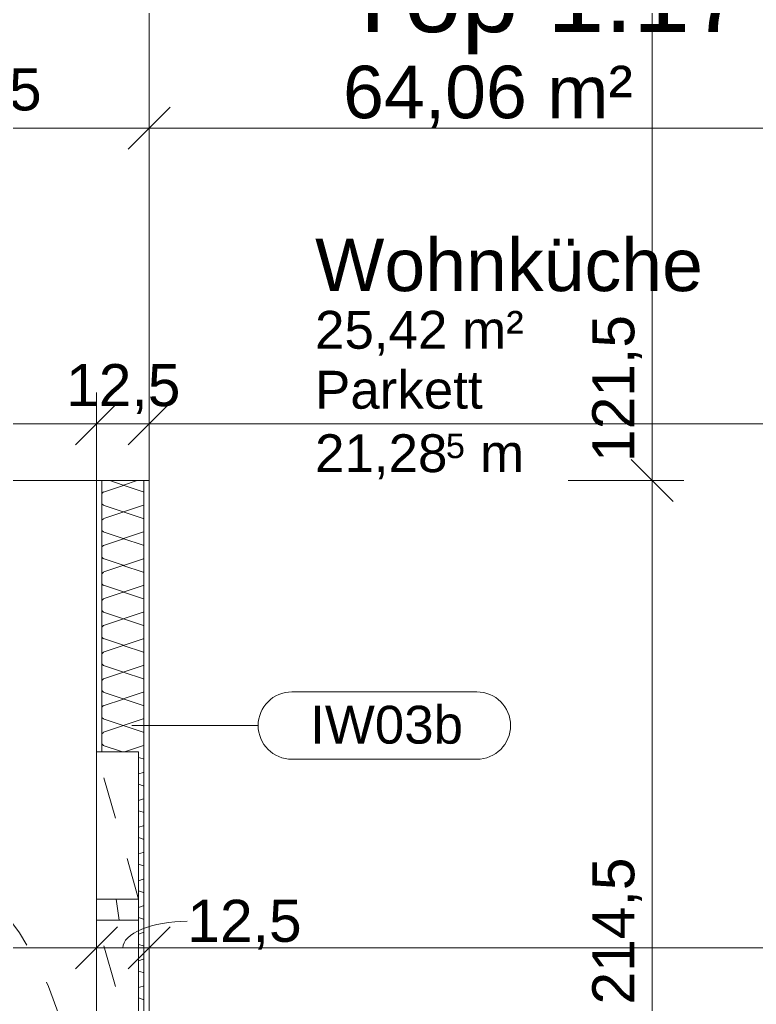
# Model space of a CAD drawing. Header units: metres. Extents: x 3 to 50, y 58.8 to 100.4.
# Drawn here: x 38.375 to 40.126, y 81.335 to 83.676 of the extents above; entities that cross this region are included whole.
import ezdxf

# ---------------------------------------------------------------- set-up
doc = ezdxf.new("R2010")
doc.units = ezdxf.units.M
doc.linetypes.add('Verdeckt', pattern=[0.003, 0.002, -0.001])
for name, color, linetype, lineweight in [('A_2D', 7, 'Continuous', 13), ('A_Bemassung-50_', 4, 'Continuous', 9), ('A_Bemassung_', 4, 'Continuous', 9), ('A_Beschriftung_', 7, 'Continuous', 9), ('A_Durchbruch', 7, 'Verdeckt', 5), ('A_Raeume', 7, 'Continuous', 13), ('A_Raeume_', 7, 'Continuous', 5), ('A_Raeume_Beschriftung_', 7, 'Continuous', 9), ('A_Waende', 7, 'Continuous', 13)]:
    doc.layers.add(name, color=color, linetype=linetype, lineweight=lineweight)
doc.styles.add('Arial_1', font='arial.ttf', dxfattribs={"height": 0.175})
doc.styles.add('Arial_2', font='arial.ttf', dxfattribs={"height": 0.125})
doc.styles.add('Arial_3', font='arial.ttf', dxfattribs={"height": 0.09})
doc.styles.add('Arial_4', font='arial.ttf', dxfattribs={"height": 0.05849})
doc.styles.add('Arial_5', font='arial.ttf', dxfattribs={"height": 0.1})
doc.dimstyles.new('WGA-Bemaßung', dxfattribs={"dimscale": 0.3048, "dimtxt": 0.102026, "dimasz": 0.328084, "dimexe": 0.246063, "dimexo": 0.0625, "dimgap": 0.04101, "dimtad": 1, "dimdec": 1, "dimlfac": 100, "dimrnd": 0.5, "dimdsep": 46, "dimtxsty": 'Arial_5', "dimblk1": 'OBLIQUE', "dimblk2": 'OBLIQUE', "dimsah": 1, "dimcen": 0.09, "dimdle": 0.246063, "dimazin": 2, "dimtfac": 1, "dimtdec": 4, "dimtix": 1, "dimtmove": 0, "dimatfit": 3, "dimfxl": 0.656168, "dimfxlon": 1, "dimtvp": 1, "dimtolj": 1, "dimtzin": 0, "dimarcsym": 2})
doc.dimstyles.new('WGA-Bemaßung_1', dxfattribs={"dimscale": 0.3048, "dimtxt": 0.102026, "dimasz": 0.328084, "dimexe": 0.246063, "dimexo": 0.0625, "dimgap": 0.04101, "dimtad": 1, "dimdec": 1, "dimlfac": 100, "dimrnd": 0.5, "dimdsep": 46, "dimtxsty": 'Arial_5', "dimblk1": 'OBLIQUE', "dimblk2": 'OBLIQUE', "dimsah": 1, "dimcen": 0.09, "dimdle": 0.246063, "dimazin": 2, "dimtfac": 1, "dimtdec": 4, "dimtix": 1, "dimtmove": 1, "dimatfit": 3, "dimfxl": 0.656168, "dimfxlon": 1, "dimtvp": 1, "dimtolj": 1, "dimtzin": 0, "dimarcsym": 2})
doc.dimstyles.new('WGA-Bemaßung_2', dxfattribs={"dimscale": 0.3048, "dimtxt": 0.102026, "dimasz": 0.328084, "dimexe": 0.246063, "dimexo": 0.0625, "dimgap": 0.04101, "dimtad": 1, "dimdec": 1, "dimlfac": 100, "dimrnd": 0.5, "dimdsep": 46, "dimtxsty": 'Arial_5', "dimblk1": 'OBLIQUE', "dimblk2": 'OBLIQUE', "dimsah": 1, "dimcen": 0.09, "dimdle": 0.246063, "dimazin": 2, "dimtfac": 1, "dimtdec": 4, "dimtix": 1, "dimtmove": 2, "dimatfit": 3, "dimfxl": 0.656168, "dimfxlon": 1, "dimtvp": 1, "dimtolj": 1, "dimtzin": 0, "dimarcsym": 2})
doc.dimstyles.new('WGA-Bemaßung_3', dxfattribs={"dimscale": 0.3048, "dimtxt": 0.102026, "dimasz": 0.328084, "dimexe": 0.246063, "dimexo": 0.0625, "dimgap": 0.04101, "dimtad": 1, "dimdec": 1, "dimlfac": 100, "dimrnd": 0.5, "dimdsep": 46, "dimtxsty": 'Arial_5', "dimblk1": 'OBLIQUE', "dimblk2": 'OBLIQUE', "dimsah": 1, "dimcen": 0.09, "dimdle": 0.246063, "dimazin": 2, "dimtfac": 1, "dimtdec": 4, "dimtix": 1, "dimtmove": 0, "dimatfit": 3, "dimfxl": 0.656168, "dimfxlon": 1, "dimtvp": 1, "dimtolj": 1, "dimtzin": 0, "dimarcsym": 2})

# ---------------------------------------------------------------- blocks, each defined once
blk = doc.blocks.new('Allg_Verteiler_Wand - H-V-11052811-263_PP_02OG_BT1')
at = {"layer": 'A_2D', "lineweight": 5}
for p, q in [((0.525, 0.0625), (0.475, 0.0625)), ((0.475, -0.0375), (0.525, -0.0375)), ((0.475, -0.0375), (0.525, -0.0375))]:
    blk.add_line(p, q, dxfattribs=at)
at = {"layer": 'A_Durchbruch'}
blk.add_line((0.475, 0.0092), (0.525, 0.0158), dxfattribs=at)
blk.add_line((0.475, 0.0092), (0.525, 0.0158), dxfattribs=at)
blk = doc.blocks.new('Allg_Verteiler_Wand - E-V-11052810-263_PP_02OG_BT1')
at = {"layer": 'A_2D', "lineweight": 5}
for p, q in [((0.475, 0.0625), (0.125, 0.0625)), ((0.125, 0.0625), (0.125, -0.0375)), ((0.475, -0.0375), (0.475, 0.0625)), ((0.475, 0.0625), (0.475, -0.0375)), ((0.125, -0.0375), (0.475, -0.0375)), ((0.125, -0.0375), (0.475, -0.0375))]:
    blk.add_line(p, q, dxfattribs=at)
at = {"layer": 'A_Durchbruch'}
for p, q in [((0.125, -0.0375), (0.475, 0.0625)), ((0.125, 0.0625), (0.125, -0.0375)), ((0.125, -0.0375), (0.475, 0.0625)), ((0.125, 0.0625), (0.125, -0.0375)), ((0.475, 0.0625), (0.475, -0.0375))]:
    blk.add_line(p, q, dxfattribs=at)
blk = doc.blocks.new('Allg_Verteiler_Wand - M-V-11052809-263_PP_02OG_BT1')
at = {"layer": 'A_2D', "lineweight": 5}
for p, q in [((0.475, 0.0625), (0.125, 0.0625)), ((0.125, 0.0625), (0.125, -0.0375)), ((0.475, -0.0375), (0.475, 0.0625)), ((0.475, 0.0625), (0.475, -0.0375)), ((0.125, -0.0375), (0.475, -0.0375)), ((0.125, -0.0375), (0.475, -0.0375))]:
    blk.add_line(p, q, dxfattribs=at)
at = {"layer": 'A_Durchbruch'}
for p, q in [((0.125, -0.0375), (0.475, 0.0625)), ((0.125, 0.0625), (0.125, -0.0375)), ((0.125, -0.0375), (0.475, 0.0625)), ((0.125, 0.0625), (0.125, -0.0375)), ((0.475, 0.0625), (0.475, -0.0375))]:
    blk.add_line(p, q, dxfattribs=at)
blk = doc.blocks.new('BS_Wand_Lollipop - rechts_oben-2026913-263_PP_02OG_BT1')
at = {"layer": 'A_Beschriftung_'}
for p, q in [((0.0046, 0.0016), (0.0134, 0.0016)), ((-0.003, 0), (0.003, 0)), ((0.0046, -0.0016), (0.0134, -0.0016))]:
    blk.add_line(p, q, dxfattribs=at)
for centre, start, end in [((0.0046, 0), 90, 270), ((0.0134, 0), 270, 90)]:
    blk.add_arc(centre, 0.0016, start, end, dxfattribs=at)
blk = doc.blocks.new('DIMBLOCK203-263_PP_02OG_BT1')
at = {"layer": 'A_Bemassung-50_', "transparency": 16777216}
for p, q in [((36.8477, 81.4693), (36.8477, 81.6693)), ((38.5577, 81.4693), (38.5577, 81.6693)), ((36.8477, 81.4693), (38.5577, 81.4693)), ((36.8477, 81.4693), (36.8477, 81.3943)), ((38.5577, 81.4693), (38.5577, 81.3943))]:
    blk.add_line(p, q, dxfattribs=at)
at = {"layer": 'A_Bemassung-50_', "lineweight": 35, "transparency": 16777216}
for p, q in [((36.8477, 81.4693), (36.8977, 81.5193)), ((38.5577, 81.4693), (38.6077, 81.5193)), ((36.8477, 81.4693), (36.7977, 81.4193)), ((38.5577, 81.4693), (38.5077, 81.4193))]:
    blk.add_line(p, q, dxfattribs=at)
at = {"layer": 'A_Bemassung-50_', "color": 0, "transparency": 16777216, "insert": (37.5873, 81.6116), "char_height": 0.1, "width": 0.276883, "attachment_point": 1, "line_spacing_factor": 0.941778, "style": 'Arial_5'}
blk.add_mtext('171', dxfattribs=at)
blk = doc.blocks.new('_Oblique')
at = {"color": 0, "linetype": 'ByBlock', "lineweight": -2}
blk.add_line((-0.5, -0.5), (0.5, 0.5), dxfattribs=at)
blk = doc.blocks.new('DIMBLOCK204-263_PP_02OG_BT1')
at = {"layer": 'A_Bemassung-50_', "transparency": 16777216}
for p, q in [((38.5577, 81.4693), (38.5577, 81.6693)), ((38.6827, 81.4693), (38.6827, 81.6693)), ((38.5577, 81.4693), (38.6827, 81.4693)), ((38.5577, 81.4693), (38.5577, 81.3943)), ((38.6827, 81.4693), (38.6827, 81.3943))]:
    blk.add_line(p, q, dxfattribs=at)
at = {"layer": 'A_Bemassung-50_', "lineweight": 35, "transparency": 16777216}
for p, q in [((38.5577, 81.4693), (38.6077, 81.5193)), ((38.6827, 81.4693), (38.7327, 81.5193)), ((38.5577, 81.4693), (38.5077, 81.4193)), ((38.6827, 81.4693), (38.6327, 81.4193))]:
    blk.add_line(p, q, dxfattribs=at)
at = {"layer": 'A_Bemassung-50_', "transparency": 16777216}
blk.add_ellipse((38.7734, 81.4693), major_axis=(0.1533, 0), ratio=0.411971, start_param=1.570796, end_param=3.141593, dxfattribs=at)
at = {"layer": 'A_Bemassung-50_', "color": 0, "transparency": 16777216, "insert": (38.7734, 81.5837), "char_height": 0.1, "width": 0.323972, "attachment_point": 1, "line_spacing_factor": 0.941778, "style": 'Arial_5'}
blk.add_mtext('12,5', dxfattribs=at)
blk = doc.blocks.new('DIMBLOCK205-263_PP_02OG_BT1')
at = {"layer": 'A_Bemassung-50_', "transparency": 16777216}
for p, q in [((38.6827, 81.4693), (38.6827, 81.6693)), ((42.3027, 81.4693), (42.3027, 81.6693)), ((38.6827, 81.4693), (42.3777, 81.4693)), ((38.6827, 81.4693), (38.6827, 81.3943)), ((42.3027, 81.4693), (42.3027, 81.3943))]:
    blk.add_line(p, q, dxfattribs=at)
at = {"layer": 'A_Bemassung-50_', "lineweight": 35, "transparency": 16777216}
for p, q in [((38.6827, 81.4693), (38.7327, 81.5193)), ((42.3027, 81.4693), (42.3527, 81.5193)), ((38.6827, 81.4693), (38.6327, 81.4193)), ((42.3027, 81.4693), (42.2527, 81.4193))]:
    blk.add_line(p, q, dxfattribs=at)
at = {"layer": 'A_Bemassung-50_', "color": 0, "transparency": 16777216, "insert": (40.3773, 81.6116), "char_height": 0.1, "width": 0.276883, "attachment_point": 1, "line_spacing_factor": 0.941778, "style": 'Arial_5'}
blk.add_mtext('362', dxfattribs=at)
blk = doc.blocks.new('DIMBLOCK490-263_PP_02OG_BT1')
at = {"layer": 'A_Bemassung-50_', "transparency": 16777216}
for p, q in [((37.8977, 83.4184), (37.8977, 83.6184)), ((38.6827, 83.4184), (38.6827, 83.6184)), ((37.8977, 83.4184), (38.6827, 83.4184)), ((37.8977, 83.4184), (37.8977, 83.3434)), ((38.6827, 83.4184), (38.6827, 83.3434))]:
    blk.add_line(p, q, dxfattribs=at)
at = {"layer": 'A_Bemassung-50_', "lineweight": 35, "transparency": 16777216}
for p, q in [((37.8977, 83.4184), (37.9477, 83.4684)), ((38.6827, 83.4184), (38.7327, 83.4684)), ((37.8977, 83.4184), (37.8477, 83.3684)), ((38.6827, 83.4184), (38.6327, 83.3684))]:
    blk.add_line(p, q, dxfattribs=at)
at = {"layer": 'A_Bemassung-50_', "color": 0, "transparency": 16777216, "insert": (38.1552, 83.5607), "char_height": 0.1, "width": 0.323972, "attachment_point": 1, "line_spacing_factor": 0.941778, "style": 'Arial_5'}
blk.add_mtext('78,5', dxfattribs=at)
blk = doc.blocks.new('DIMBLOCK491-263_PP_02OG_BT1')
at = {"layer": 'A_Bemassung-50_', "transparency": 16777216}
for p, q in [((38.6827, 83.4184), (38.6827, 83.6184)), ((42.3027, 83.4184), (42.3027, 83.4934)), ((38.6827, 83.4184), (42.3777, 83.4184)), ((38.6827, 83.4184), (38.6827, 83.3434)), ((42.3027, 83.4184), (42.3027, 83.2184))]:
    blk.add_line(p, q, dxfattribs=at)
at = {"layer": 'A_Bemassung-50_', "lineweight": 35, "transparency": 16777216}
for p, q in [((38.6827, 83.4184), (38.7327, 83.4684)), ((42.3027, 83.4184), (42.3527, 83.4684)), ((38.6827, 83.4184), (38.6327, 83.3684)), ((42.3027, 83.4184), (42.2527, 83.3684))]:
    blk.add_line(p, q, dxfattribs=at)
at = {"layer": 'A_Bemassung-50_', "color": 0, "transparency": 16777216, "insert": (40.3773, 83.5607), "char_height": 0.1, "width": 0.276883, "attachment_point": 1, "line_spacing_factor": 0.941778, "style": 'Arial_5'}
blk.add_mtext('362', dxfattribs=at)
blk = doc.blocks.new('DIMBLOCK529-263_PP_02OG_BT1')
at = {"layer": 'A_Bemassung-50_', "transparency": 16777216}
for p, q in [((36.8477, 82.7152), (36.8477, 82.7902)), ((38.5577, 82.7152), (38.5577, 82.7902)), ((36.8477, 82.7152), (38.5577, 82.7152)), ((36.8477, 82.7152), (36.8477, 82.5152)), ((38.5577, 82.7152), (38.5577, 82.5152))]:
    blk.add_line(p, q, dxfattribs=at)
at = {"layer": 'A_Bemassung-50_', "lineweight": 35, "transparency": 16777216}
for p, q in [((36.8477, 82.7152), (36.8977, 82.7652)), ((38.5577, 82.7152), (38.6077, 82.7652)), ((36.8477, 82.7152), (36.7977, 82.6652)), ((38.5577, 82.7152), (38.5077, 82.6652))]:
    blk.add_line(p, q, dxfattribs=at)
at = {"layer": 'A_Bemassung-50_', "color": 0, "transparency": 16777216, "insert": (37.5873, 82.8575), "char_height": 0.1, "width": 0.276883, "attachment_point": 1, "line_spacing_factor": 0.941778, "style": 'Arial_5'}
blk.add_mtext('171', dxfattribs=at)
blk = doc.blocks.new('DIMBLOCK530-263_PP_02OG_BT1')
at = {"layer": 'A_Bemassung-50_', "transparency": 16777216}
for p, q in [((38.5577, 82.7152), (38.5577, 82.7902)), ((38.6827, 82.7152), (38.6827, 82.7902)), ((38.5577, 82.7152), (38.6827, 82.7152)), ((38.5577, 82.7152), (38.5577, 82.5152)), ((38.6827, 82.7152), (38.6827, 82.5152))]:
    blk.add_line(p, q, dxfattribs=at)
at = {"layer": 'A_Bemassung-50_', "lineweight": 35, "transparency": 16777216}
for p, q in [((38.5577, 82.7152), (38.6077, 82.7652)), ((38.6827, 82.7152), (38.7327, 82.7652)), ((38.5577, 82.7152), (38.5077, 82.6652)), ((38.6827, 82.7152), (38.6327, 82.6652))]:
    blk.add_line(p, q, dxfattribs=at)
at = {"layer": 'A_Bemassung-50_', "color": 0, "transparency": 16777216, "insert": (38.4852, 82.8575), "char_height": 0.1, "width": 0.323972, "attachment_point": 1, "line_spacing_factor": 0.941778, "style": 'Arial_5'}
blk.add_mtext('12,5', dxfattribs=at)
blk = doc.blocks.new('DIMBLOCK531-263_PP_02OG_BT1')
at = {"layer": 'A_Bemassung-50_', "transparency": 16777216}
for p, q in [((42.3027, 82.7152), (42.3027, 82.9152)), ((38.6827, 82.7152), (38.6827, 82.7902)), ((38.6827, 82.7152), (42.3777, 82.7152)), ((38.6827, 82.7152), (38.6827, 82.5152)), ((42.3027, 82.7152), (42.3027, 82.6402))]:
    blk.add_line(p, q, dxfattribs=at)
at = {"layer": 'A_Bemassung-50_', "lineweight": 35, "transparency": 16777216}
for p, q in [((38.6827, 82.7152), (38.7327, 82.7652)), ((42.3027, 82.7152), (42.3527, 82.7652)), ((38.6827, 82.7152), (38.6327, 82.6652)), ((42.3027, 82.7152), (42.2527, 82.6652))]:
    blk.add_line(p, q, dxfattribs=at)
at = {"layer": 'A_Bemassung-50_', "color": 0, "transparency": 16777216, "insert": (40.3773, 82.8575), "char_height": 0.1, "width": 0.276883, "attachment_point": 1, "line_spacing_factor": 0.941778, "style": 'Arial_5'}
blk.add_mtext('362', dxfattribs=at)
blk = doc.blocks.new('DIMBLOCK591-263_PP_02OG_BT1')
at = {"layer": 'A_Bemassung-50_', "lineweight": 35, "transparency": 16777216}
for p, q in [((39.8784, 83.793), (39.8284, 83.843)), ((39.8784, 83.793), (39.9284, 83.743)), ((39.8784, 82.5805), (39.8284, 82.6305)), ((39.8784, 82.5805), (39.9284, 82.5305))]:
    blk.add_line(p, q, dxfattribs=at)
at = {"layer": 'A_Bemassung-50_', "transparency": 16777216}
for p, q in [((39.8784, 83.793), (39.6784, 83.793)), ((39.8784, 83.793), (39.8784, 82.5805)), ((39.8784, 83.793), (39.9534, 83.793)), ((39.8784, 82.5805), (39.6784, 82.5805)), ((39.8784, 82.5805), (39.9534, 82.5805))]:
    blk.add_line(p, q, dxfattribs=at)
at = {"layer": 'A_Bemassung-50_', "color": 0, "transparency": 16777216, "insert": (39.7361, 82.6247), "char_height": 0.1, "width": 0.416266, "attachment_point": 1, "rotation": 90, "line_spacing_factor": 0.941778, "style": 'Arial_5'}
blk.add_mtext('121,5', dxfattribs=at)
blk = doc.blocks.new('DIMBLOCK592-263_PP_02OG_BT1')
at = {"layer": 'A_Bemassung-50_', "lineweight": 35, "transparency": 16777216}
for p, q in [((39.8784, 82.5805), (39.8284, 82.6305)), ((39.8784, 82.5805), (39.9284, 82.5305)), ((39.8784, 80.4355), (39.8284, 80.4855)), ((39.8784, 80.4355), (39.9284, 80.3855))]:
    blk.add_line(p, q, dxfattribs=at)
at = {"layer": 'A_Bemassung-50_', "transparency": 16777216}
for p, q in [((39.8784, 82.5805), (39.6784, 82.5805)), ((39.8784, 82.5805), (39.8784, 80.4355)), ((39.8784, 82.5805), (39.9534, 82.5805)), ((39.8784, 80.4355), (39.8034, 80.4355)), ((39.8784, 80.4355), (40.0784, 80.4355))]:
    blk.add_line(p, q, dxfattribs=at)
at = {"layer": 'A_Bemassung-50_', "color": 0, "transparency": 16777216, "insert": (39.7361, 81.3346), "char_height": 0.1, "width": 0.416266, "attachment_point": 1, "rotation": 90, "line_spacing_factor": 0.941778, "style": 'Arial_5'}
blk.add_mtext('214,5', dxfattribs=at)

msp = doc.modelspace()

# ---------------------------------------------------------------- hatches: boundary and pattern name
at = {"layer": 'A_Waende', "lineweight": 5}
h = msp.add_hatch(dxfattribs=at)
h.set_pattern_fill('FP_44', color=250, angle=-45, style=0, pattern_type=2)
h.set_pattern_definition([(315, (38.55783, 81.45799), (0.254, -0.1270034), [0.02245, -0.15715]), (315, (38.66884, 81.41062), (0.254, -0.1270034), [0.02245, -0.15715]), (315, (38.55783, 81.39435), (0.254, -0.1270034), [0.02245, -0.15715]), (315, (38.66884, 81.34698), (0.254, -0.1270034), [0.02245, -0.15715]), (341.565, (38.573382, 81.442438), (0.5079977, -0.1270007), [0.0502, -0.35141]), (341.565, (38.62076, 81.426174), (0.5079977, -0.1270007), [0.0502, -0.35141]), (341.565, (38.573382, 81.3788), (0.5079977, -0.1270007), [0.0502, -0.35141]), (341.565, (38.62076, 81.362535), (0.5079977, -0.1270007), [0.0502, -0.35141]), (45, (38.66884, 81.44173), (-0.254, -0.1270034), [0.02245, -0.15715]), (45, (38.55783, 81.39435), (-0.254, -0.1270034), [0.02245, -0.15715]), (45, (38.66884, 81.37809), (-0.254, -0.1270034), [0.02245, -0.15715]), (45, (38.55783, 81.330715), (-0.254, -0.1270034), [0.02245, -0.15715]), (18.435, (38.62076, 81.426174), (-0.5079977, -0.1270007), [0.0502, -0.35141]), (18.435, (38.573382, 81.40991), (-0.5079977, -0.1270007), [0.0502, -0.35141]), (18.435, (38.62076, 81.362535), (-0.5079977, -0.1270007), [0.0502, -0.35141]), (18.435, (38.57409, 81.34698), (-0.5079977, -0.1270007), [0.0502, -0.35141])])
h.paths.add_polyline_path([(38.6702, 80.3355), (38.6702, 82.5805), (38.5702, 82.5805), (38.5702, 81.9354), (38.6577, 81.9354), (38.6577, 81.1854), (38.5702, 81.1854), (38.5702, 80.3355), (38.616, 80.3355)])

# ---------------------------------------------------------------- linework, layer by layer
at = {"layer": 'A_2D', "linetype": 'Verdeckt', "lineweight": 5}
msp.add_circle((37.7527, 81.0855), 0.75, dxfattribs=at)
at = {"layer": 'A_Raeume', "color": 8, "linetype": 'Verdeckt'}
for p, q in [((38.6827, 83.7805), (38.6827, 82.5805)), ((37.4477, 82.5805), (38.5577, 82.5805))]:
    msp.add_line(p, q, dxfattribs=at)
at = {"layer": 'A_Raeume_', "flags": 128}
for points in [[(42.3027, 87.458), (38.6827, 87.458), (38.6827, 84.293), (38.6827, 83.7867), (38.6827, 83.7805), (38.6827, 83.6337), (38.6827, 82.5805), (38.6827, 80.4355), (42.3027, 80.4355)], [(38.6827, 82.5805), (38.6827, 83.7805), (38.4702, 83.7805), (38.4686, 83.7805), (35.6977, 83.7805), (34.3102, 83.7805), (34.3102, 82.5805), (35.6977, 82.5805), (36.7977, 82.5805), (36.9507, 82.5805), (38.6202, 82.5805)], [(38.5577, 82.5805), (36.8477, 82.5805), (36.8477, 80.843), (36.8477, 80.7305), (36.8477, 80.683), (36.8477, 80.398), (38.5577, 80.398)]]:
    msp.add_lwpolyline(points, close=True, dxfattribs=at)
at = {"layer": 'A_Waende', "color": 10}
for p, q in [((38.5577, 82.5805), (38.5577, 81.9354)), ((38.5577, 82.5805), (38.5702, 82.5805)), ((38.5702, 81.9354), (38.5702, 82.5805)), ((38.6702, 82.5805), (38.6827, 82.5805)), ((38.6702, 80.4105), (38.6702, 82.5805)), ((38.6827, 82.5805), (38.6827, 80.4355))]:
    msp.add_line(p, q, dxfattribs=at)
at = {"layer": 'A_Waende', "color": 250, "lineweight": 5}
msp.add_line((38.5702, 82.5805), (38.6702, 82.5805), dxfattribs=at)

# ---------------------------------------------------------------- block references
at = {"layer": 'A_2D', "rotation": 89.99999999999658}
for name, p in [('Allg_Verteiler_Wand - E-V-11052810-263_PP_02OG_BT1', (38.6202, 81.4604)), ('Allg_Verteiler_Wand - H-V-11052811-263_PP_02OG_BT1', (38.6202, 81.0604)), ('Allg_Verteiler_Wand - M-V-11052809-263_PP_02OG_BT1', (38.6202, 81.0604))]:
    msp.add_blockref(name, p, dxfattribs=at)
at = {"layer": 'A_Beschriftung_', "xscale": 49.99999999999998, "yscale": 49.99999999999998, "zscale": 49.99999999999998}
msp.add_blockref('BS_Wand_Lollipop - rechts_oben-2026913-263_PP_02OG_BT1', (38.7918, 81.998), dxfattribs=at)

# ---------------------------------------------------------------- texts
at = {"layer": 'A_Beschriftung_', "insert": (39.0655, 82.045), "char_height": 0.09, "width": 0.440928, "attachment_point": 1, "style": 'Arial_3'}
msp.add_mtext('IW03b', dxfattribs=at)
at = {"layer": 'A_Raeume_Beschriftung_', "attachment_point": 1}
for s, insert, char_height, width, style in [('Top 1.17', (39.1397, 83.8219), 0.175, 1.190506, 'Arial_1'), ('64,06 m²', (39.1436, 83.5671), 0.125, 0.837763, 'Arial_2'), ('Wohnküche', (39.0771, 83.156), 0.125, 1.110337, 'Arial_2'), ('25,42 m²', (39.0771, 82.984), 0.09, 0.58924, 'Arial_3'), ('Parkett', (39.0771, 82.8415), 0.09, 0.464979, 'Arial_3'), ('21,28', (39.0771, 82.6906), 0.09, 0.376793, 'Arial_3'), ('5', (39.388, 82.6924), 0.0585, 0.056118, 'Arial_4'), (' m', (39.4343, 82.6906), 0.09, 0.164346, 'Arial_3')]:
    msp.add_mtext(s, dxfattribs=dict(at, insert=insert, char_height=char_height, width=width, style=style))

# ---------------------------------------------------------------- dimensions: what is measured, and where the dimension line sits
at = {"layer": 'A_Bemassung_'}
dim = msp.add_linear_dim(base=(39.8783867761, 82.5804984321), p1=(39.6783867761, 83.7929984321), p2=(39.6783867761, 82.5804984321), angle=90, dimstyle='WGA-Bemaßung_2', override={"dimpost": '<>', "dimfxl": 1.2125}, dxfattribs=at)
dim.commit()
dim.dimension.update_dxf_attribs({"geometry": 'DIMBLOCK591-263_PP_02OG_BT1', "text_midpoint": (39.8027304757, 82.8328488778), "dimtype": 160, "text_rotation": 90})
for base, p1, p2, dimstyle, override, picture, middle in [((38.6827, 83.4184), (37.8977, 83.6184), (38.6827, 83.6184), 'WGA-Bemaßung_3', {"dimpost": '<>', "dimfxl": 0.785}, 'DIMBLOCK490-263_PP_02OG_BT1', (38.2902, 83.482)), ((42.3027, 83.4184), (38.6827, 83.6184), (42.3027, 83.2184), 'WGA-Bemaßung_3', {"dimpost": '<>', "dimfxl": 3.642032}, 'DIMBLOCK491-263_PP_02OG_BT1', (40.4927, 83.482)), ((42.3027, 82.7152), (38.6827, 82.5152), (42.3027, 82.9152), 'WGA-Bemaßung_3', {"dimpost": '<>', "dimfxl": 3.642032}, 'DIMBLOCK531-263_PP_02OG_BT1', (40.4927, 82.7788)), ((38.6827, 82.7152), (38.5577, 82.5152), (38.6827, 82.5152), 'WGA-Bemaßung_3', {"dimpost": '<>', "dimfxl": 0.125}, 'DIMBLOCK530-263_PP_02OG_BT1', (38.6202, 82.7788)), ((38.5577, 82.7152), (36.8477, 82.5152), (38.5577, 82.5152), 'WGA-Bemaßung_3', {"dimpost": '<>', "dimfxl": 1.71}, 'DIMBLOCK529-263_PP_02OG_BT1', (37.7027, 82.7779)), ((38.5577, 81.4693), (36.8477, 81.6693), (38.5577, 81.6693), 'WGA-Bemaßung', {"dimpost": '<>', "dimfxl": 1.71}, 'DIMBLOCK203-263_PP_02OG_BT1', (37.7027, 81.532)), ((42.3027, 81.4693), (38.6827, 81.6693), (42.3027, 81.6693), 'WGA-Bemaßung', {"dimpost": '<>', "dimfxl": 3.62}, 'DIMBLOCK205-263_PP_02OG_BT1', (40.4927, 81.5329))]:
    dim = msp.add_linear_dim(base=base, p1=p1, p2=p2, dimstyle=dimstyle, override=override, dxfattribs=at)
    dim.commit()
    dim.dimension.update_dxf_attribs({"geometry": picture, "text_midpoint": middle})
dim = msp.add_linear_dim(base=(39.8784, 80.4355), p1=(39.6784, 82.5805), p2=(40.0784, 80.4355), angle=90, dimstyle='WGA-Bemaßung_3', override={"dimpost": '<>', "dimfxl": 2.181977}, dxfattribs=at)
dim.commit()
dim.dimension.update_dxf_attribs({"geometry": 'DIMBLOCK592-263_PP_02OG_BT1', "text_midpoint": (39.8148, 81.508)})
dim = msp.add_linear_dim(base=(38.6827, 81.4693), p1=(38.5577, 81.6693), p2=(38.6827, 81.6693), dimstyle='WGA-Bemaßung_1', override={"dimpost": '<>', "dimfxl": 0.125}, dxfattribs=at)
dim.commit()
dim.dimension.update_dxf_attribs({"geometry": 'DIMBLOCK204-263_PP_02OG_BT1', "text_midpoint": (38.9354, 81.5171), "dimtype": 160})

doc.saveas('drawing.dxf')
